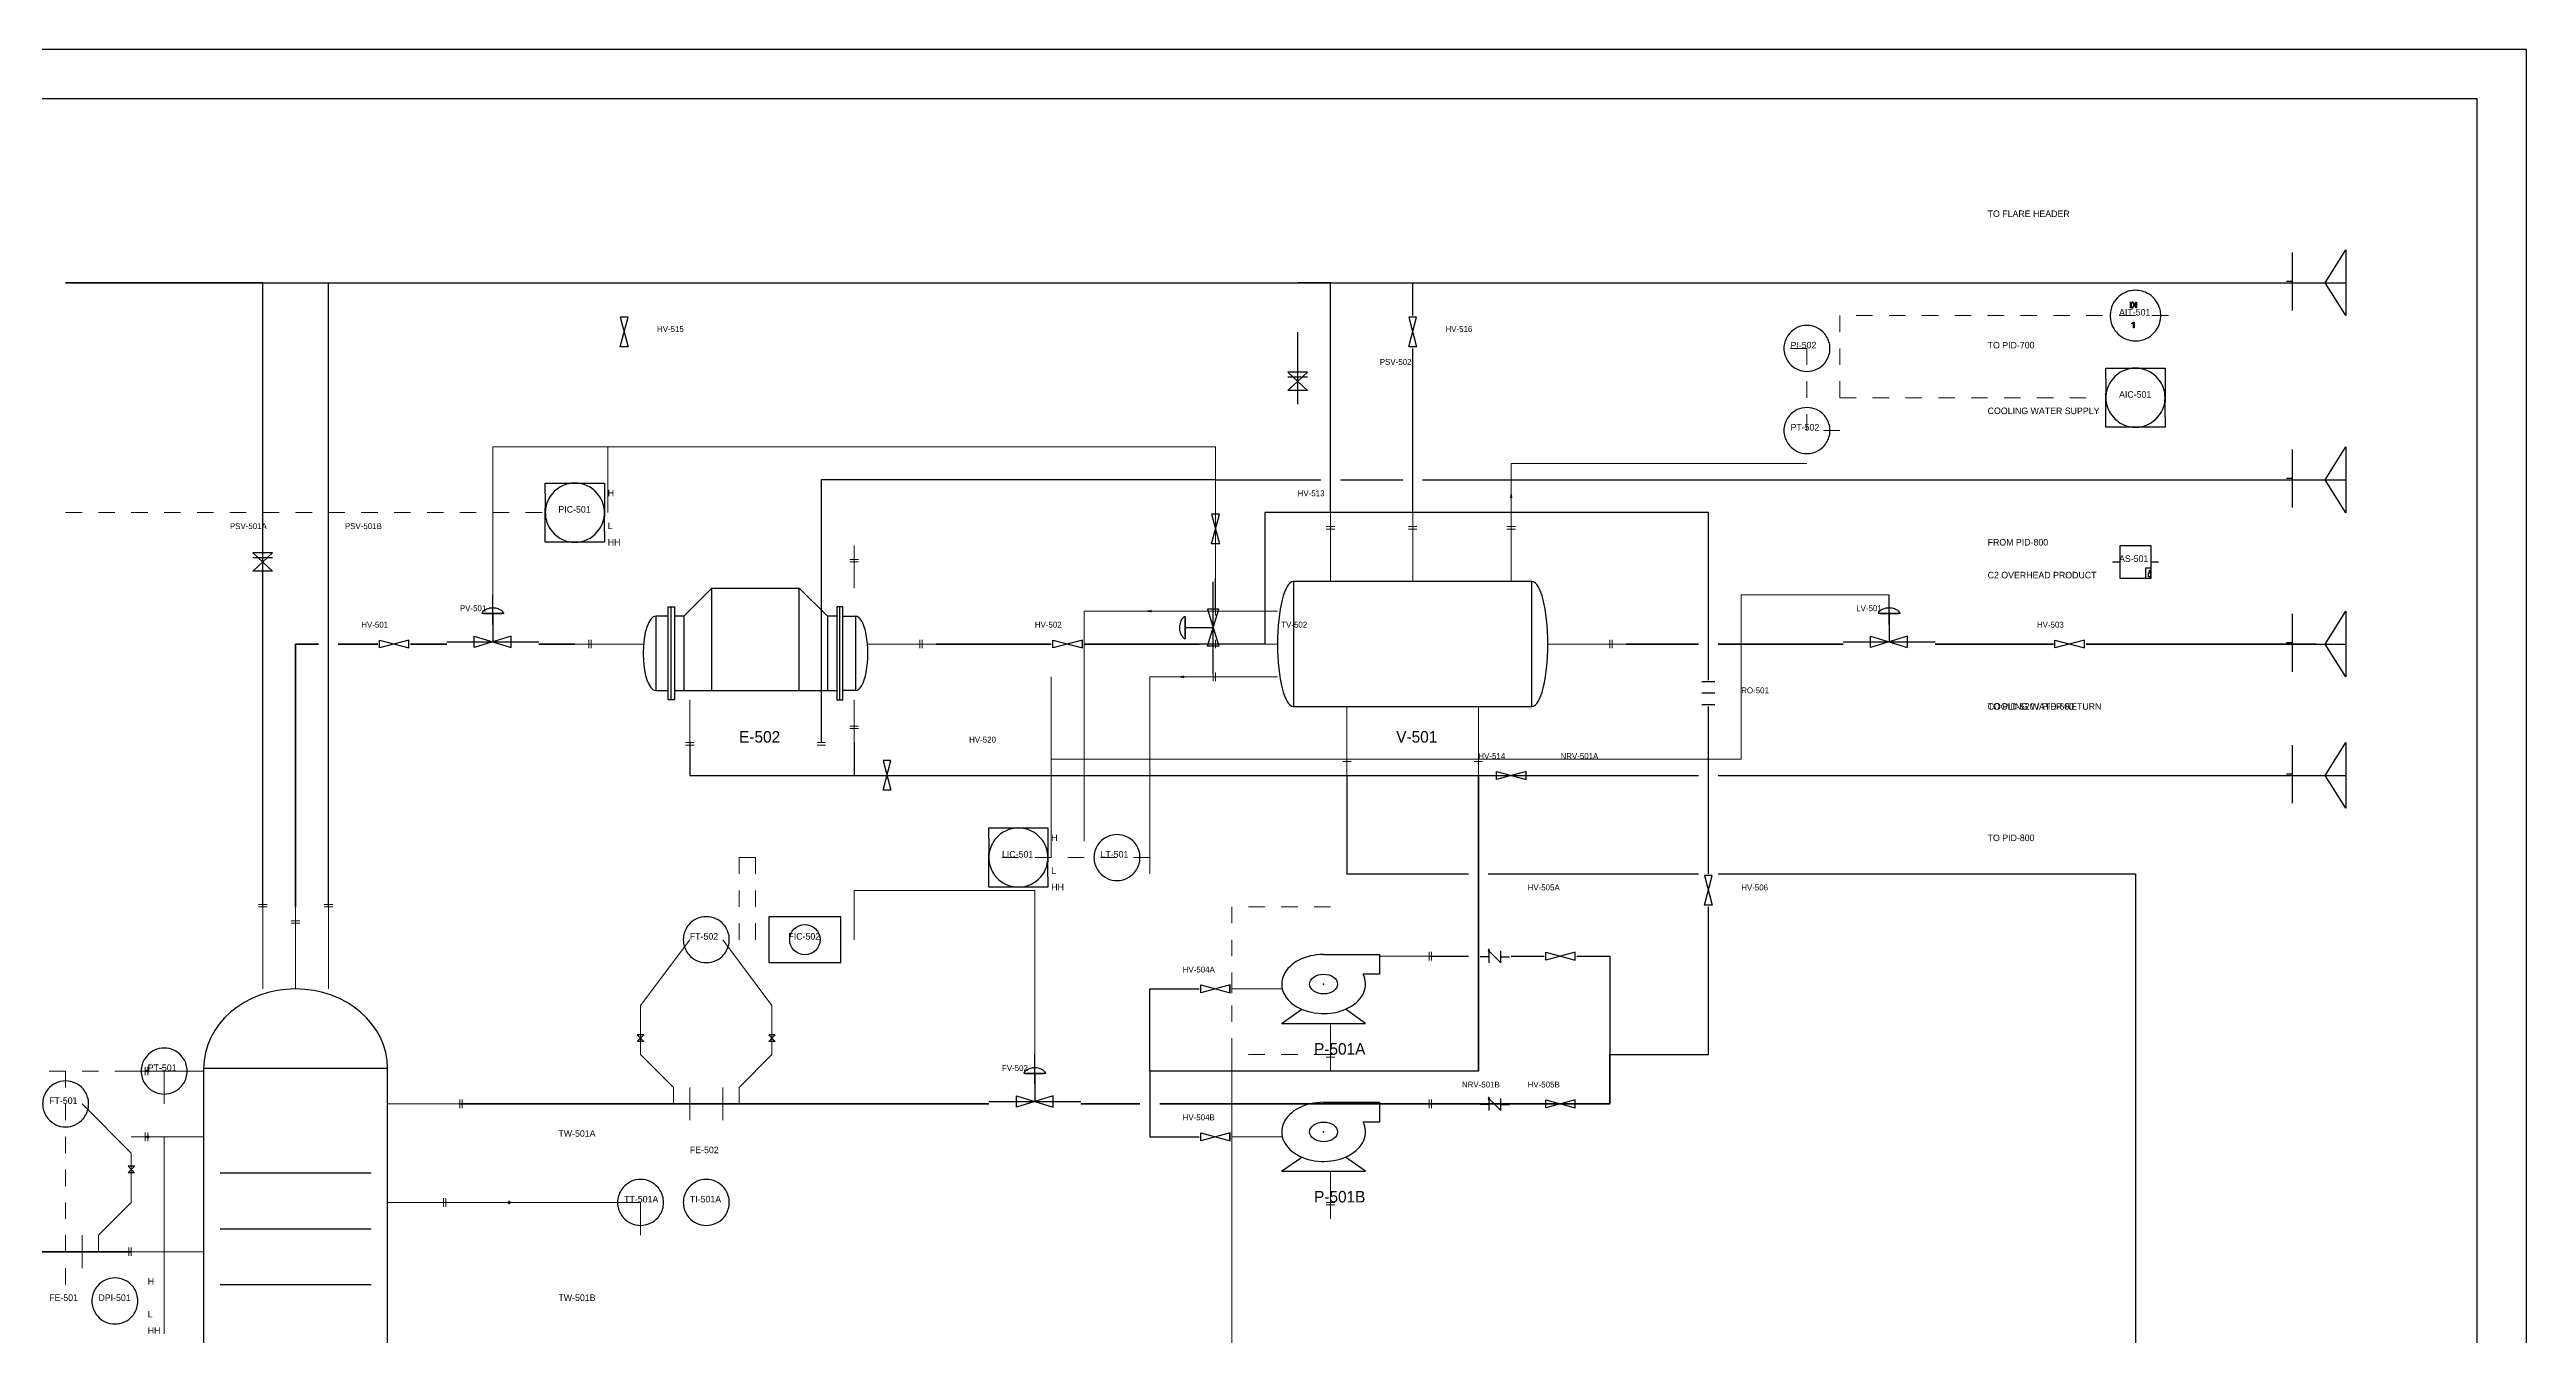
# Model space of a CAD drawing. Header units: metres. Extents: x 10 to 1179, y 10 to 831.
# Drawn here: x 425 to 1179, y 440 to 831 of the extents above; entities that cross this region are included whole.
import ezdxf

# ---------------------------------------------------------------- set-up
doc = ezdxf.new("R2010")
doc.units = ezdxf.units.M
for name, color, linetype in [('BORDER', 7, 'Continuous'), ('DRAIN', 8, 'Continuous'), ('EQUIPMENT', 7, 'Continuous'), ('FLARE', 7, 'Continuous'), ('IMPULSE_LINE', 8, 'Continuous'), ('INSTRUMENT', 7, 'Continuous'), ('NOZZLES', 7, 'Continuous'), ('PROCESS', 7, 'Continuous'), ('SIGNAL_ELECTRIC', 8, 'Continuous'), ('SIGNAL_PNEUMATIC', 8, 'Continuous'), ('SYMBOLS', 7, 'Continuous'), ('TEXT', 7, 'Continuous'), ('UTILITY', 8, 'Continuous'), ('VALVES', 7, 'Continuous')]:
    doc.layers.add(name, color=color, linetype=linetype)

# ---------------------------------------------------------------- blocks, each defined once
blk = doc.blocks.new('YAML_PID_DEETHANIZER_COLUMN')
at = {"layer": 'EQUIPMENT'}
blk.add_lwpolyline([(-0.5, -1.875), (0.5, -1.875), (0.5, 1.875), (-0.5, 1.875)], close=True, dxfattribs=at)
for centre, major_axis, start_param, end_param in [((0, 1.875), (-0.5, 0), 3.141593, 6.283185), ((0, -1.875), (0, -0.5), 4.712389, 7.853982)]:
    blk.add_ellipse(centre, major_axis=major_axis, ratio=1, start_param=start_param, end_param=end_param, dxfattribs=at)
blk = doc.blocks.new('YAML_PID_OVERHEAD_CONDENSER')
for p, q in [((-0.875, 0.75), (0.875, 0.75)), ((-1.6875, -0.75), (-1.6875, 0.5)), ((1.6875, -0.75), (1.6875, 0.5))]:
    blk.add_line(p, q)
for points in [[(-0.875, -0.625), (-0.875, 0.75), (-1.4375, 0.375), (-1.4375, -0.625)], [(0.875, -0.625), (0.875, 0.75), (1.4375, 0.375), (1.4375, -0.625)]]:
    blk.add_lwpolyline(points)
at = {"linetype": 'CONTINUOUS'}
for points in [[(-1.75, 0.375), (-2, 0.375), (-2, -0.625)], [(-1.4375, 0.375), (-1.625, 0.375)], [(1.625, 0.375), (1.4375, 0.375)], [(1.75, 0.375), (2, 0.375), (2, -0.625)], [(-2, -0.625), (-1.75, -0.625)], [(-1.625, -0.625), (1.625, -0.625)], [(2, -0.625), (1.75, -0.625)]]:
    blk.add_lwpolyline(points, dxfattribs=at)
for points in [[(-1.75, 0.5), (-1.625, 0.5), (-1.625, -0.75), (-1.75, -0.75)], [(1.75, 0.5), (1.625, 0.5), (1.625, -0.75), (1.75, -0.75)]]:
    blk.add_lwpolyline(points, close=True)
for centre, start_param, end_param in [((-2, -0.125), 3.1415927, 6.2831853), ((2, -0.125), 0, 3.1415927)]:
    blk.add_ellipse(centre, major_axis=(0, -0.5), ratio=0.5, start_param=start_param, end_param=end_param)
blk = doc.blocks.new('YAML_PID_REFLUX_DRUM')
at = {"layer": 'EQUIPMENT'}
blk.add_lwpolyline([(-1.875, -0.5), (1.875, -0.5), (1.875, 0.5), (-1.875, 0.5)], close=True, dxfattribs=at)
for centre, major_axis in [((-1.875, 0), (0, -0.5)), ((1.875, 0), (0, 0.5))]:
    blk.add_ellipse(centre, major_axis=major_axis, ratio=0.5, start_param=3.141593, end_param=6.283185, dxfattribs=at)
blk = doc.blocks.new('YAML_PID_CENTRIFUGAL_PUMP')
for points in [[(-0.062, 0.437), (0.437, 0.437), (0.437, 0.187), (0.291, 0.187)], [(-0.438, -0.438), (-0.258, -0.258)], [(-0.438, -0.438), (0.312, -0.438)], [(0.312, -0.438), (0.133, -0.258)]]:
    blk.add_lwpolyline(points)
blk.add_circle((-0.062, 0.062), 0.125)
blk.add_arc((-0.062, 0.062), 0.375, 90, 19.4712)
blk.add_point((-0.062, 0.062))
blk = doc.blocks.new('YAML_PID_OFFPAGE_CONNECTOR')
at = {"layer": 'DEFAULT_1_2_778'}
for p, q in [((2.649, 0.672), (2.649, -0.731)), ((2.683, -0.03), (3.324, -0.03))]:
    blk.add_line(p, q, dxfattribs=at)
at = {"layer": 'DEFAULT_255_2_778'}
for p, q in [((-3.324, 0), (-3.324, 0.794)), ((-3.324, 0.794), (-0.996, 0)), ((2.497, 0), (-3.324, 0)), ((-0.996, 0), (-3.324, -0.794)), ((-3.324, -0.794), (-3.324, 0))]:
    blk.add_line(p, q, dxfattribs=at)
blk = doc.blocks.new('YAML_PID_MANUAL_BLOCK_VALVE')
blk.add_lwpolyline([(-0.5, -0.3), (-0.5, 0.3), (0.5, -0.3), (0.5, 0.3), (-0.5, -0.3)])
blk = doc.blocks.new('YAML_PID_CONTROL_VALVE')
at = {"layer": 'DEFAULT_255_2_778'}
for p, q in [((1.59, 3.3), (-1.59, 3.3)), ((-1.32, 3.3), (1.32, 3.3)), ((0, 3.3), (0, -3.31)), ((1.59, 3.3), (1.59, 3.3)), ((-6.61, -3.31), (6.61, -3.31)), ((2.65, -1.99), (-2.65, -4.64)), ((-2.65, -4.64), (-2.65, -1.99)), ((-2.65, -1.99), (2.65, -4.64)), ((2.65, -4.64), (2.65, -1.99))]:
    blk.add_line(p, q, dxfattribs=at)
for centre, radius, start, end in [((-0.12, 3.05), 1.49, 139.274, 170.2375), ((0.08, 2.88), 1.75, 107.8085, 139.4549), ((0.03, 3.03), 1.6, 100.7622, 107.7138), ((0.01, 3.18), 1.44, 91.8616, 100.8049), ((0, 3.29), 1.33, 90.0038, 91.7662), ((0, 3.22), 1.41, 80.7831, 89.8951), ((-0.02, 3.11), 1.52, 79.284, 80.8774), ((-0.07, 2.91), 1.72, 54.0163, 78.868), ((0.03, 3), 1.59, 16.9721, 54.9197), ((0.18, 3.07), 1.43, 9.4624, 16.199)]:
    blk.add_arc(centre, radius, start, end, dxfattribs=at)
blk = doc.blocks.new('YAML_PID_CHECK_VALVE')
at = {"layer": 'DEFAULT_255_2_778'}
for p, q in [((-2.91, 1.19), (-2.91, 1.19)), ((2.65, -1.46), (-2.65, 1.19)), ((-2.65, 1.19), (2.65, -1.46)), ((-2.65, 1.19), (-2.65, -1.46)), ((2.65, -1.46), (2.65, 1.19)), ((-2.65, -0.13), (-6.61, -0.13)), ((2.65, -0.13), (6.61, -0.13))]:
    blk.add_line(p, q, dxfattribs=at)
for start, end in [(89.871, 180.129), (179.871, 270.129), (359.871, 90.129), (269.871, 0.129)]:
    blk.add_arc((-2.65, 1.19), 0.264, start, end, dxfattribs=at)
blk = doc.blocks.new('YAML_PID_RESTRICTION_ORIFICE')
for p, q in [((-0.5, -0.6), (-0.5, 0.6)), ((0, -0.6), (0, 0.6)), ((0.5, -0.6), (0.5, 0.6))]:
    blk.add_line(p, q)
blk = doc.blocks.new('YAML_PID_RELIEF_VALVE')
at = {"layer": 'DEFAULT_255_2_778'}
for p, q in [((2.65, 1.32), (-2.65, -1.32)), ((-2.65, -1.32), (-2.65, 1.32)), ((-2.65, 1.32), (2.65, -1.32)), ((1.32, 1.32), (1.32, -1.32)), ((2.65, -1.32), (2.65, 1.32)), ((-6.61, 0), (6.61, 0))]:
    blk.add_line(p, q, dxfattribs=at)
blk = doc.blocks.new('YAML_PID_FIELD_INSTRUMENT')
for start, end in [(171.3731, 188.6269), (139.4584, 171.3731), (40.5416, 139.4584), (8.6269, 40.5416), (351.3731, 8.6269), (188.6269, 220.5416), (220.5416, 319.4584), (319.4584, 351.3731)]:
    blk.add_arc((0, 0), 0.5, start, end)
blk = doc.blocks.new('YAML_PID_DCS_CONTROLLER')
for p, q in [((-0.5, 0.325), (-0.5, 0.075)), ((0.5, 0.325), (0.5, 0.075)), ((-0.5, -0.325), (-0.5, -0.075)), ((0.5, -0.325), (0.5, -0.075))]:
    blk.add_line(p, q)
for points in [[(-0.5, 0.325), (-0.5, 0.5), (0.5, 0.5), (0.5, 0.325)], [(-0.5, -0.075), (-0.5, 0.075)], [(0.5, 0.075), (0.5, -0.075)], [(0.5, -0.325), (0.5, -0.5), (-0.5, -0.5), (-0.5, -0.325)]]:
    blk.add_lwpolyline(points)
for start, end in [(40.5416, 139.4584), (171.3731, 188.6269), (139.4584, 171.3731), (8.6269, 40.5416), (351.3731, 8.6269), (188.6269, 220.5416), (220.5416, 319.4584), (319.4584, 351.3731)]:
    blk.add_arc((0, 0), 0.5, start, end)
blk = doc.blocks.new('YAML_PID_ANALYZER')
at = {"layer": 'DEFAULT_255_1_542'}
for p, q in [((-1.31, 2.06), (-1.31, 3.52)), ((-1.31, 3.52), (-0.9, 3.52)), ((-0.91, 2.06), (-1.31, 2.06)), ((-0.9, 3.37), (-1.12, 3.37)), ((-1.12, 3.37), (-1.12, 2.22)), ((-1.12, 2.22), (-0.92, 2.22)), ((-0.45, 2.75), (-0.45, 2.84)), ((-0.26, 2.84), (-0.26, 2.75)), ((0.05, 2.06), (0.05, 3.52)), ((0.05, 3.52), (0.24, 3.52)), ((0.24, 2.06), (0.05, 2.06)), ((0.24, 3.52), (0.24, 2.06)), ((-0.94, -1.96), (-0.4, -1.76)), ((-0.94, -2.13), (-0.94, -1.96)), ((-0.56, -1.99), (-0.94, -2.13)), ((-0.56, -3.23), (-0.56, -1.99)), ((-0.37, -3.23), (-0.56, -3.23)), ((-0.4, -1.76), (-0.37, -1.76)), ((-0.37, -1.76), (-0.37, -3.23))]:
    blk.add_line(p, q, dxfattribs=at)
for centre, radius, start, end in [((-0.91, 2.8), 0.576, 269.49714, 284.0204), ((-0.92, 2.91), 0.849, 270.44455, 278.45097), ((-0.9, 2.79), 0.733, 75.4101, 90.38027), ((-0.9, 2.79), 0.571, 79.21515, 89.74461), ((-0.86, 2.98), 0.385, 40.38401, 80.14316), ((-0.88, 2.72), 0.658, 278.10729, 299.03395), ((-0.87, 2.63), 0.399, 283.76996, 318.15562), ((-0.87, 2.91), 0.61, 60.14555, 75.18903), ((-0.91, 2.66), 0.452, 318.74164, 343.68734), ((-0.85, 2.95), 0.57, 26.52541, 60.14509), ((-0.89, 2.95), 0.426, 26.57781, 40.15327), ((-0.84, 2.64), 0.561, 299.25312, 333.45713), ((-1.01, 2.9), 0.554, 9.65716, 26.1932), ((-1.14, 2.73), 0.688, 343.33247, 355.85483), ((-1.3, 2.84), 0.854, 359.64551, 9.86073), ((-1.4, 2.75), 0.951, 355.49889, 0.07885), ((-0.99, 2.87), 0.729, 7.40302, 26.83213), ((-0.96, 2.7), 0.699, 333.07073, 348.71812), ((-1.17, 2.74), 0.91, 348.729, 0.30126), ((-1.19, 2.84), 0.93, 0.16059, 7.71758)]:
    blk.add_arc(centre, radius, start, end, dxfattribs=at)
at = {"layer": 'DEFAULT_255_2_778'}
blk.add_line((-6.61, 0), (-6.61, 0), dxfattribs=at)
for centre, radius, start, end in [((-0.02, 0.01), 6.6, 96.31641, 109.65168), ((0, -0.13), 6.74, 89.98746, 96.32783), ((0, -0.08), 6.69, 78.54147, 90.03525), ((0.03, 0.04), 6.57, 63.04632, 78.52447), ((0.08, 0), 6.69, 168.54147, 180.03525), ((-0.04, 0.03), 6.57, 153.04632, 168.52447), ((-0.01, 0.01), 6.61, 109.70784, 153.03281), ((0.01, 0.01), 6.61, 19.70784, 63.03281), ((0.01, 0.02), 6.6, 6.31641, 19.65168), ((-0.13, 0), 6.74, 359.98746, 6.32783), ((0.13, 0), 6.74, 179.98746, 186.32783), ((-0.01, -0.02), 6.6, 186.31641, 199.65168), ((-0.01, -0.01), 6.61, 199.70784, 243.03281), ((-0.03, -0.04), 6.57, 243.04632, 258.52447), ((0.02, -0.01), 6.6, 276.31641, 289.65168), ((0.01, -0.01), 6.61, 289.70784, 333.03281), ((0.04, -0.03), 6.57, 333.04632, 348.52447), ((-0.08, 0), 6.69, 348.54147, 0.03525), ((0, 0.08), 6.69, 258.54147, 270.03525), ((0, 0.13), 6.74, 269.98746, 276.32783)]:
    blk.add_arc(centre, radius, start, end, dxfattribs=at)
blk = doc.blocks.new('YAML_PID_SAMPLE_POINT')
at = {"layer": 'DEFAULT_255_2_778'}
for p, q in [((-7.97, 0), (-5.32, 0)), ((-5.26, 2.65), (5.33, 2.65)), ((-5.26, -2.65), (-5.26, 2.65)), ((5.32, 0), (7.97, 0)), ((5.33, 2.65), (5.33, -2.65)), ((5.33, -2.65), (-5.26, -2.65)), ((3.61, -0.93), (5.33, -0.93)), ((3.61, -2.65), (3.61, -0.93)), ((5.33, -2.65), (3.61, -2.65)), ((4.53, -2.38), (4.53, -1.77)), ((4.53, -1.77), (4.89, -1.77)), ((4.89, -2.38), (4.53, -2.38)), ((4.89, -1.77), (4.89, -1.32)), ((4.89, -1.32), (5.19, -1.32)), ((5.19, -2.38), (4.89, -2.38)), ((5.19, -1.32), (5.19, -2.38)), ((5.33, -0.93), (5.33, -2.65))]:
    blk.add_line(p, q, dxfattribs=at)

msp = doc.modelspace()

# ---------------------------------------------------------------- linework, layer by layer
at = {"layer": 'BORDER'}
for points in [[(10, 10), (1179, 10), (1179, 831), (10, 831), (10, 10)], [(25, 25), (1164, 25), (1164, 816), (25, 816), (25, 25)]]:
    msp.add_lwpolyline(points, dxfattribs=at)
at = {"layer": 'DRAIN', "lineweight": 25}
for points in [[(670, 620), (670, 610)], [(670, 610), (675, 610)], [(685, 610), (927, 610)], [(820, 610), (820, 580)], [(933, 610), (1115, 610)], [(820, 580), (857, 580)], [(863, 580), (927, 580)], [(933, 580), (1060, 580)], [(1060, 580), (1060, 155)]]:
    msp.add_lwpolyline(points, dxfattribs=at)
at = {"layer": 'EQUIPMENT'}
for p, q in [((477, 489), (523, 489)), ((477, 472), (523, 472)), ((477, 455), (523, 455))]:
    msp.add_line(p, q, dxfattribs=at)
at = {"layer": 'FLARE', "lineweight": 25}
for points in [[(490, 760), (430, 760)], [(430, 760), (1115, 760)], [(490, 760), (465, 760)], [(465, 760), (1115, 760)], [(490, 682), (490, 760)], [(490, 682), (490, 760)], [(510, 570), (510, 760)], [(510, 760), (600, 760)], [(600, 760), (1115, 760)], [(815, 760), (805, 760)], [(805, 760), (1115, 760)], [(815, 690), (815, 760)], [(840, 750), (840, 760)], [(840, 760), (1115, 760)], [(840, 690), (840, 740)], [(490, 570), (490, 668)], [(490, 570), (490, 668)]]:
    msp.add_lwpolyline(points, dxfattribs=at)
at = {"layer": 'IMPULSE_LINE', "lineweight": 18}
for p, q in [((870, 690), (870, 705)), ((870, 705), (960, 705)), ((775, 660), (740, 660)), ((740, 660), (740, 590)), ((775, 640), (760, 640)), ((760, 640), (760, 580)), ((605, 540), (620, 560)), ((645, 540), (630, 560)), ((605, 525), (605, 540)), ((645, 525), (645, 540)), ((615, 515), (605, 525)), ((635, 515), (645, 525)), ((450, 520), (460, 520)), ((460, 520), (460, 510)), ((615, 510), (615, 515)), ((635, 510), (635, 515)), ((450, 495), (435, 510)), ((450, 500), (460, 500)), ((460, 500), (460, 440)), ((450, 480), (450, 495)), ((440, 470), (450, 480)), ((550, 480), (565, 480)), ((565, 480), (605, 480)), ((605, 480), (605, 470)), ((440, 465), (440, 470))]:
    msp.add_line(p, q, dxfattribs=at)
at = {"layer": 'INSTRUMENT'}
for p, q in [((805, 733), (805, 745)), ((490, 678), (490, 690)), ((490, 678), (490, 690)), ((560, 656), (560, 665)), ((780, 661), (780, 670)), ((985, 656), (985, 665)), ((725, 516), (725, 525))]:
    msp.add_line(p, q, dxfattribs=at)
at = {"layer": 'INSTRUMENT', "lineweight": 18}
for p, q in [((620, 505), (620, 515)), ((630, 505), (630, 515)), ((435, 460), (435, 470))]:
    msp.add_line(p, q, dxfattribs=at)
at = {"layer": 'INSTRUMENT'}
msp.add_lwpolyline([(644, 553), (666, 553), (666, 567), (644, 567), (644, 553)], dxfattribs=at)
msp.add_circle((655, 560), 4.62, dxfattribs=at)
at = {"layer": 'NOZZLES', "lineweight": 13}
for p, q in [((815, 669), (815, 690)), ((840, 669), (840, 690)), ((870, 669), (870, 690)), ((670, 667), (670, 680)), ((816.3, 685.75), (813.7, 685.75)), ((816.3, 685), (813.7, 685)), ((841.3, 685.75), (838.7, 685.75)), ((841.3, 685), (838.7, 685)), ((871.3, 685.75), (868.7, 685.75)), ((871.3, 685), (868.7, 685)), ((671.3, 675.75), (668.7, 675.75)), ((671.3, 675), (668.7, 675)), ((798.84, 660), (775, 660)), ((779.25, 661.3), (779.25, 658.7)), ((780, 661.3), (780, 658.7)), ((605.8, 650), (585, 650)), ((589.25, 651.3), (589.25, 648.7)), ((590, 651.3), (590, 648.7)), ((674.2, 650), (695, 650)), ((690, 648.7), (690, 651.3)), ((690.75, 648.7), (690.75, 651.3)), ((798.84, 650), (775, 650)), ((779.25, 651.3), (779.25, 648.7)), ((780, 651.3), (780, 648.7)), ((881.16, 650), (905, 650)), ((900, 648.7), (900, 651.3)), ((900.75, 648.7), (900.75, 651.3)), ((779.25, 641.3), (779.25, 638.7)), ((780, 641.3), (780, 638.7)), ((798.84, 640), (775, 640)), ((620, 633), (620, 620)), ((660, 633), (660, 620)), ((670, 633), (670, 620)), ((820, 631), (820, 610)), ((860, 631), (860, 610)), ((618.7, 620), (621.3, 620)), ((618.7, 619.25), (621.3, 619.25)), ((658.7, 620), (661.3, 620)), ((658.7, 619.25), (661.3, 619.25)), ((668.7, 625), (671.3, 625)), ((668.7, 624.25), (671.3, 624.25)), ((818.7, 615), (821.3, 615)), ((818.7, 614.25), (821.3, 614.25)), ((858.7, 615), (861.3, 615)), ((858.7, 614.25), (861.3, 614.25)), ((491.3, 570.75), (488.7, 570.75)), ((491.3, 570), (488.7, 570)), ((490, 545), (490, 570)), ((501.3, 565.75), (498.7, 565.75)), ((500, 545), (500, 570)), ((511.3, 570.75), (508.7, 570.75)), ((511.3, 570), (508.7, 570)), ((510, 545), (510, 570)), ((501.3, 565), (498.7, 565)), ((829.88, 555), (845, 555)), ((845, 553.7), (845, 556.3)), ((845.75, 553.7), (845.75, 556.3)), ((784.25, 546.3), (784.25, 543.7)), ((785, 546.3), (785, 543.7)), ((800.12, 545), (785, 545)), ((815, 534.5), (815, 520)), ((454.25, 521.3), (454.25, 518.7)), ((455, 521.3), (455, 518.7)), ((813.7, 525), (816.3, 525)), ((813.7, 524.25), (816.3, 524.25)), ((472, 520), (450, 520)), ((528, 510), (550, 510)), ((550, 508.7), (550, 511.3)), ((550.75, 508.7), (550.75, 511.3)), ((829.88, 510), (845, 510)), ((845, 508.7), (845, 511.3)), ((845.75, 508.7), (845.75, 511.3)), ((472, 500), (450, 500)), ((454.25, 501.3), (454.25, 498.7)), ((455, 501.3), (455, 498.7)), ((784.25, 501.3), (784.25, 498.7)), ((785, 501.3), (785, 498.7)), ((800.12, 500), (785, 500)), ((815, 489.5), (815, 475)), ((528, 480), (550, 480)), ((545, 478.7), (545, 481.3)), ((545.75, 478.7), (545.75, 481.3)), ((813.7, 480), (816.3, 480)), ((813.7, 479.25), (816.3, 479.25)), ((449.25, 466.3), (449.25, 463.7)), ((450, 466.3), (450, 463.7)), ((472, 465), (450, 465))]:
    msp.add_line(p, q, dxfattribs=at)
at = {"layer": 'PROCESS', "lineweight": 25}
for points in [[(930, 690), (795, 690)], [(795, 690), (795, 650)], [(930, 639), (930, 690)], [(795, 650), (775, 650)], [(930, 580), (930, 631)], [(930, 525), (930, 570)], [(845, 555), (857, 555)], [(870, 555), (880, 555)], [(890, 555), (900, 555)], [(900, 555), (900, 525)], [(760, 520), (760, 545)], [(760, 545), (775, 545)], [(900, 510), (900, 525)], [(900, 525), (930, 525)], [(860, 520), (760, 520)], [(860, 520), (760, 520)], [(760, 520), (760, 500)], [(845, 510), (860, 510)], [(870, 510), (880, 510)], [(890, 510), (900, 510)], [(760, 500), (775, 500)]]:
    msp.add_lwpolyline(points, dxfattribs=at)
at = {"layer": 'PROCESS', "lineweight": 35}
for points in [[(500, 570), (500, 650)], [(500, 650), (507, 650)], [(513, 650), (525, 650)], [(535, 650), (546, 650)], [(574, 650), (585, 650)], [(695, 650), (730, 650)], [(740, 650), (775, 650)], [(905, 650), (927, 650)], [(933, 650), (971, 650)], [(999, 650), (1035, 650)], [(1045, 650), (1115, 650)], [(860, 610), (860, 520)], [(900, 525), (900, 510)], [(550, 510), (711, 510)], [(739, 510), (757, 510)], [(763, 510), (900, 510)], [(404, 465), (450, 465)]]:
    msp.add_lwpolyline(points, dxfattribs=at)
at = {"layer": 'SIGNAL_ELECTRIC', "lineweight": 18}
for p, q in [((970, 745), (970, 750)), ((980, 750), (975, 750)), ((990, 750), (985, 750)), ((1000, 750), (995, 750)), ((1010, 750), (1005, 750)), ((1020, 750), (1015, 750)), ((1030, 750), (1025, 750)), ((1040, 750), (1035, 750)), ((1050, 750), (1045, 750)), ((1060, 750), (1055, 750)), ((1070, 750), (1065, 750)), ((960, 740), (955, 740)), ((960, 735), (960, 740)), ((970, 735), (970, 740)), ((960, 725), (960, 730)), ((970, 725), (970, 730)), ((970, 725), (975, 725)), ((980, 725), (985, 725)), ((990, 725), (995, 725)), ((1000, 725), (1005, 725)), ((1010, 725), (1015, 725)), ((1020, 725), (1025, 725)), ((1030, 725), (1035, 725)), ((1040, 725), (1045, 725)), ((960, 715), (960, 720)), ((970, 715), (965, 715)), ((430, 690), (435, 690)), ((440, 690), (445, 690)), ((450, 690), (455, 690)), ((460, 690), (465, 690)), ((470, 690), (475, 690)), ((480, 690), (485, 690)), ((490, 690), (495, 690)), ((500, 690), (505, 690)), ((510, 690), (515, 690)), ((520, 690), (525, 690)), ((530, 690), (535, 690)), ((540, 690), (545, 690)), ((550, 690), (555, 690)), ((560, 690), (565, 690)), ((570, 690), (575, 690)), ((635, 580), (635, 585)), ((635, 585), (640, 585)), ((640, 585), (640, 580)), ((720, 585), (715, 585)), ((730, 585), (725, 585)), ((740, 585), (735, 585)), ((750, 585), (745, 585)), ((760, 585), (755, 585)), ((635, 570), (635, 575)), ((640, 575), (640, 570)), ((785, 570), (785, 565)), ((795, 570), (790, 570)), ((805, 570), (800, 570)), ((815, 570), (810, 570)), ((635, 560), (635, 565)), ((640, 565), (640, 560)), ((785, 560), (785, 555)), ((785, 550), (785, 545)), ((785, 540), (785, 535)), ((785, 530), (785, 525)), ((785, 525), (785, 520)), ((795, 525), (790, 525)), ((805, 525), (800, 525)), ((815, 525), (810, 525)), ((430, 520), (425, 520)), ((430, 520), (430, 515)), ((440, 520), (435, 520)), ((450, 520), (445, 520)), ((460, 520), (455, 520)), ((470, 520), (465, 520)), ((785, 520), (785, 515)), ((785, 515), (785, 510)), ((430, 510), (430, 505)), ((785, 510), (785, 505)), ((430, 500), (430, 495)), ((785, 505), (785, 500)), ((785, 500), (785, 495)), ((785, 495), (785, 490)), ((430, 490), (430, 485)), ((785, 490), (785, 485)), ((785, 485), (785, 480)), ((430, 480), (430, 475)), ((785, 480), (785, 475)), ((785, 475), (785, 470)), ((430, 470), (430, 465)), ((785, 470), (785, 465)), ((430, 460), (430, 455)), ((785, 465), (785, 460)), ((785, 460), (785, 455)), ((785, 455), (785, 450)), ((785, 450), (785, 445)), ((785, 445), (785, 440)), ((785, 440), (785, 435))]:
    msp.add_line(p, q, dxfattribs=at)
at = {"layer": 'SIGNAL_PNEUMATIC', "lineweight": 18}
for p, q in [((560, 710), (560, 665)), ((560, 710), (780, 710)), ((575, 710), (580, 710)), ((595, 690), (595, 710)), ((605, 710), (610, 710)), ((630, 710), (635, 710)), ((660, 710), (665, 710)), ((715, 710), (720, 710)), ((745, 710), (750, 710)), ((770, 710), (775, 710)), ((780, 710), (780, 670)), ((560, 690), (560, 695)), ((780, 690), (780, 695)), ((940, 665), (985, 665)), ((940, 640), (940, 665)), ((955, 665), (960, 665)), ((940, 650), (940, 655)), ((730, 585), (730, 640)), ((730, 640), (730, 615)), ((730, 630), (730, 635)), ((940, 615), (940, 640)), ((730, 625), (730, 630)), ((940, 625), (940, 630)), ((730, 615), (940, 615)), ((745, 615), (750, 615)), ((775, 615), (780, 615)), ((800, 615), (805, 615)), ((830, 615), (835, 615)), ((885, 615), (890, 615)), ((915, 615), (920, 615)), ((730, 600), (730, 605)), ((670, 560), (670, 575)), ((670, 575), (725, 575)), ((685, 575), (690, 575)), ((715, 575), (720, 575)), ((725, 575), (725, 525)), ((670, 565), (670, 570)), ((725, 555), (725, 560))]:
    msp.add_line(p, q, dxfattribs=at)
at = {"layer": 'UTILITY', "lineweight": 25}
for points in [[(780, 700), (660, 700)], [(660, 700), (660, 620)], [(780, 700), (812, 700)], [(818, 700), (837, 700)], [(843, 700), (1115, 700)], [(620, 620), (620, 610)], [(620, 610), (865, 610)], [(875, 610), (927, 610)], [(933, 610), (1115, 610)]]:
    msp.add_lwpolyline(points, dxfattribs=at)
at = {"layer": 'VALVES'}
for points in [[(604, 531), (605, 530), (606, 531), (604, 531)], [(604, 529), (605, 530), (606, 529), (604, 529)], [(644, 531), (645, 530), (646, 531), (644, 531)], [(644, 529), (645, 530), (646, 529), (644, 529)], [(449, 491), (450, 490), (451, 491), (449, 491)], [(449, 489), (450, 490), (451, 489), (449, 489)]]:
    msp.add_lwpolyline(points, dxfattribs=at)

# ---------------------------------------------------------------- block references
at = {"layer": 'SYMBOLS'}
for name, p, xscale, yscale, rotation in [('YAML_PID_OFFPAGE_CONNECTOR', (1115, 760), 2.707727610906041, 12.59842519685039, 180), ('YAML_PID_MANUAL_BLOCK_VALVE', (600, 745), 9, 4, 90), ('YAML_PID_MANUAL_BLOCK_VALVE', (840, 745), 9, 4, 90), ('YAML_PID_RELIEF_VALVE', (805, 730), 1.0582650500408188, 2.267745105450147, 90), ('YAML_PID_OFFPAGE_CONNECTOR', (1115, 700), 2.707727610906041, 12.59842519685039, 180), ('YAML_PID_MANUAL_BLOCK_VALVE', (870, 695), 0.75, 0.75, 90), ('YAML_PID_MANUAL_BLOCK_VALVE', (780, 685), 9, 4, 90), ('YAML_PID_RELIEF_VALVE', (490, 675), 1.0582650500408188, 2.267745105450147, 90), ('YAML_PID_RELIEF_VALVE', (490, 675), 1.0582650500408188, 2.267745105450147, 90), ('YAML_PID_CONTROL_VALVE', (775, 655), 2.1165301000816377, 1.294311383901137, 90), ('YAML_PID_OFFPAGE_CONNECTOR', (1115, 650), 2.707727610906041, 12.59842519685039, 180), ('YAML_PID_RESTRICTION_ORIFICE', (930, 635), 7, 3.333333333333333, 90), ('YAML_PID_OFFPAGE_CONNECTOR', (1115, 610), 2.707727610906041, 12.59842519685039, 180), ('YAML_PID_MANUAL_BLOCK_VALVE', (680, 610), 9, 4, 90), ('YAML_PID_MANUAL_BLOCK_VALVE', (930, 575), 9, 4, 90)]:
    msp.add_blockref(name, p, dxfattribs=dict(at, xscale=xscale, yscale=yscale, rotation=rotation))
for name, p, xscale, yscale in [('YAML_PID_ANALYZER', (1060, 750), 1.1638494030954656, 1.1638494030954656), ('YAML_PID_FIELD_INSTRUMENT', (960, 740), 14, 14), ('YAML_PID_DCS_CONTROLLER', (1060, 725), 18, 18), ('YAML_PID_FIELD_INSTRUMENT', (960, 715), 14, 14), ('YAML_PID_DCS_CONTROLLER', (585, 690), 18, 18), ('YAML_PID_SAMPLE_POINT', (1060, 675), 0.8782329952136302, 1.8897518755787364), ('YAML_PID_OVERHEAD_CONDENSER', (640, 650), 15.2, 22.666666666666668), ('YAML_PID_REFLUX_DRUM', (840, 650), 19.36842105263158, 38), ('YAML_PID_CONTROL_VALVE', (560, 655), 2.1165301000816377, 1.294311383901137), ('YAML_PID_MANUAL_BLOCK_VALVE', (760, 660), 0.75, 0.75), ('YAML_PID_CONTROL_VALVE', (985, 655), 2.1165301000816377, 1.294311383901137), ('YAML_PID_MANUAL_BLOCK_VALVE', (530, 650), 9, 4), ('YAML_PID_MANUAL_BLOCK_VALVE', (735, 650), 9, 4), ('YAML_PID_MANUAL_BLOCK_VALVE', (1040, 650), 9, 4), ('YAML_PID_MANUAL_BLOCK_VALVE', (770, 640), 0.75, 0.75), ('YAML_PID_MANUAL_BLOCK_VALVE', (870, 610), 9, 4), ('YAML_PID_DCS_CONTROLLER', (720, 585), 18, 18), ('YAML_PID_FIELD_INSTRUMENT', (750, 585), 14, 14), ('YAML_PID_FIELD_INSTRUMENT', (625, 560), 14, 14), ('YAML_PID_CENTRIFUGAL_PUMP', (815, 545), 34, 24), ('YAML_PID_CHECK_VALVE', (865, 555), 0.6803132464548122, 1.3743969704442458), ('YAML_PID_MANUAL_BLOCK_VALVE', (885, 555), 9, 4), ('YAML_PID_DEETHANIZER_COLUMN', (500, 430), 56, 48.421052631578945), ('YAML_PID_MANUAL_BLOCK_VALVE', (780, 545), 9, 4), ('YAML_PID_FIELD_INSTRUMENT', (460, 520), 14, 14), ('YAML_PID_MANUAL_BLOCK_VALVE', (455, 520), 0.75, 0.75), ('YAML_PID_CONTROL_VALVE', (725, 515), 2.1165301000816377, 1.294311383901137), ('YAML_PID_FIELD_INSTRUMENT', (430, 510), 14, 14), ('YAML_PID_CENTRIFUGAL_PUMP', (815, 500), 34, 24), ('YAML_PID_CHECK_VALVE', (865, 510), 0.6803132464548122, 1.3743969704442458), ('YAML_PID_MANUAL_BLOCK_VALVE', (885, 510), 9, 4), ('YAML_PID_MANUAL_BLOCK_VALVE', (455, 500), 0.75, 0.75), ('YAML_PID_MANUAL_BLOCK_VALVE', (780, 500), 9, 4), ('YAML_PID_FIELD_INSTRUMENT', (605, 480), 14, 14), ('YAML_PID_FIELD_INSTRUMENT', (625, 480), 14, 14), ('YAML_PID_FIELD_INSTRUMENT', (565, 480), 0.65, 0.65), ('YAML_PID_FIELD_INSTRUMENT', (445, 450), 14, 14)]:
    msp.add_blockref(name, p, dxfattribs=dict(at, xscale=xscale, yscale=yscale))

# ---------------------------------------------------------------- texts
at = {"layer": 'TEXT'}
for s, height, p in [('TO FLARE HEADER', 2, (1015, 780)), ('HV-515', 1.8, (610, 745)), ('HV-516', 1.8, (850, 745)), ('AIT-501', 2, (1055, 750)), ('PI-502', 2, (955, 740)), ('TO PID-700', 2, (1015, 740)), ('PSV-502', 1.8, (830, 735)), ('AIC-501', 2, (1055, 725)), ('PT-502', 2, (955, 715)), ('COOLING WATER SUPPLY', 2, (1015, 720)), ('H', 2, (595, 695)), ('HV-513', 1.8, (805, 695)), ('PSV-501A', 1.8, (480, 685)), ('PSV-501B', 1.8, (515, 685)), ('PIC-501', 2, (580, 690)), ('L', 2, (595, 685)), ('HH', 2, (595, 680)), ('FROM PID-800', 2, (1015, 680)), ('C2 OVERHEAD PRODUCT', 2, (1015, 670)), ('AS-501', 2, (1055, 675)), ('HV-501', 1.8, (520, 655)), ('PV-501', 1.8, (550, 660)), ('HV-502', 1.8, (725, 655)), ('TV-502', 1.8, (800, 655)), ('LV-501', 1.8, (975, 660)), ('HV-503', 1.8, (1030, 655)), ('RO-501', 1.8, (940, 635)), ('TO PID-520 / PID-600', 2, (1015, 630)), ('COOLING WATER RETURN', 2, (1015, 630)), ('E-502', 3.5, (635, 620)), ('HV-520', 1.8, (705, 620)), ('V-501', 3.5, (835, 620)), ('HV-514', 1.8, (860, 615)), ('NRV-501A', 1.8, (885, 615)), ('H', 2, (730, 590)), ('TO PID-800', 2, (1015, 590)), ('LIC-501', 2, (715, 585)), ('L', 2, (730, 580)), ('LT-501', 2, (745, 585)), ('HH', 2, (730, 575)), ('HV-505A', 1.8, (875, 575)), ('HV-506', 1.8, (940, 575)), ('FT-502', 2, (620, 560)), ('FIC-502', 2, (650, 560)), ('HV-504A', 1.8, (770, 550)), ('P-501A', 3.5, (810, 525)), ('PT-501', 2, (455, 520)), ('FV-502', 1.8, (715, 520)), ('NRV-501B', 1.8, (855, 515)), ('HV-505B', 1.8, (875, 515)), ('FT-501', 2, (425, 510)), ('HV-504B', 1.8, (770, 505)), ('TW-501A', 2, (580, 500)), ('FE-502', 2, (620, 495)), ('P-501B', 3.5, (810, 480)), ('TT-501A', 2, (600, 480)), ('TI-501A', 2, (620, 480)), ('H', 2, (455, 455)), ('FE-501', 2, (425, 450)), ('DPI-501', 2, (440, 450)), ('L', 2, (455, 445)), ('TW-501B', 2, (580, 450)), ('HH', 2, (455, 440))]:
    msp.add_text(s, height=height, dxfattribs=at).set_placement(p)

doc.saveas('drawing.dxf')
